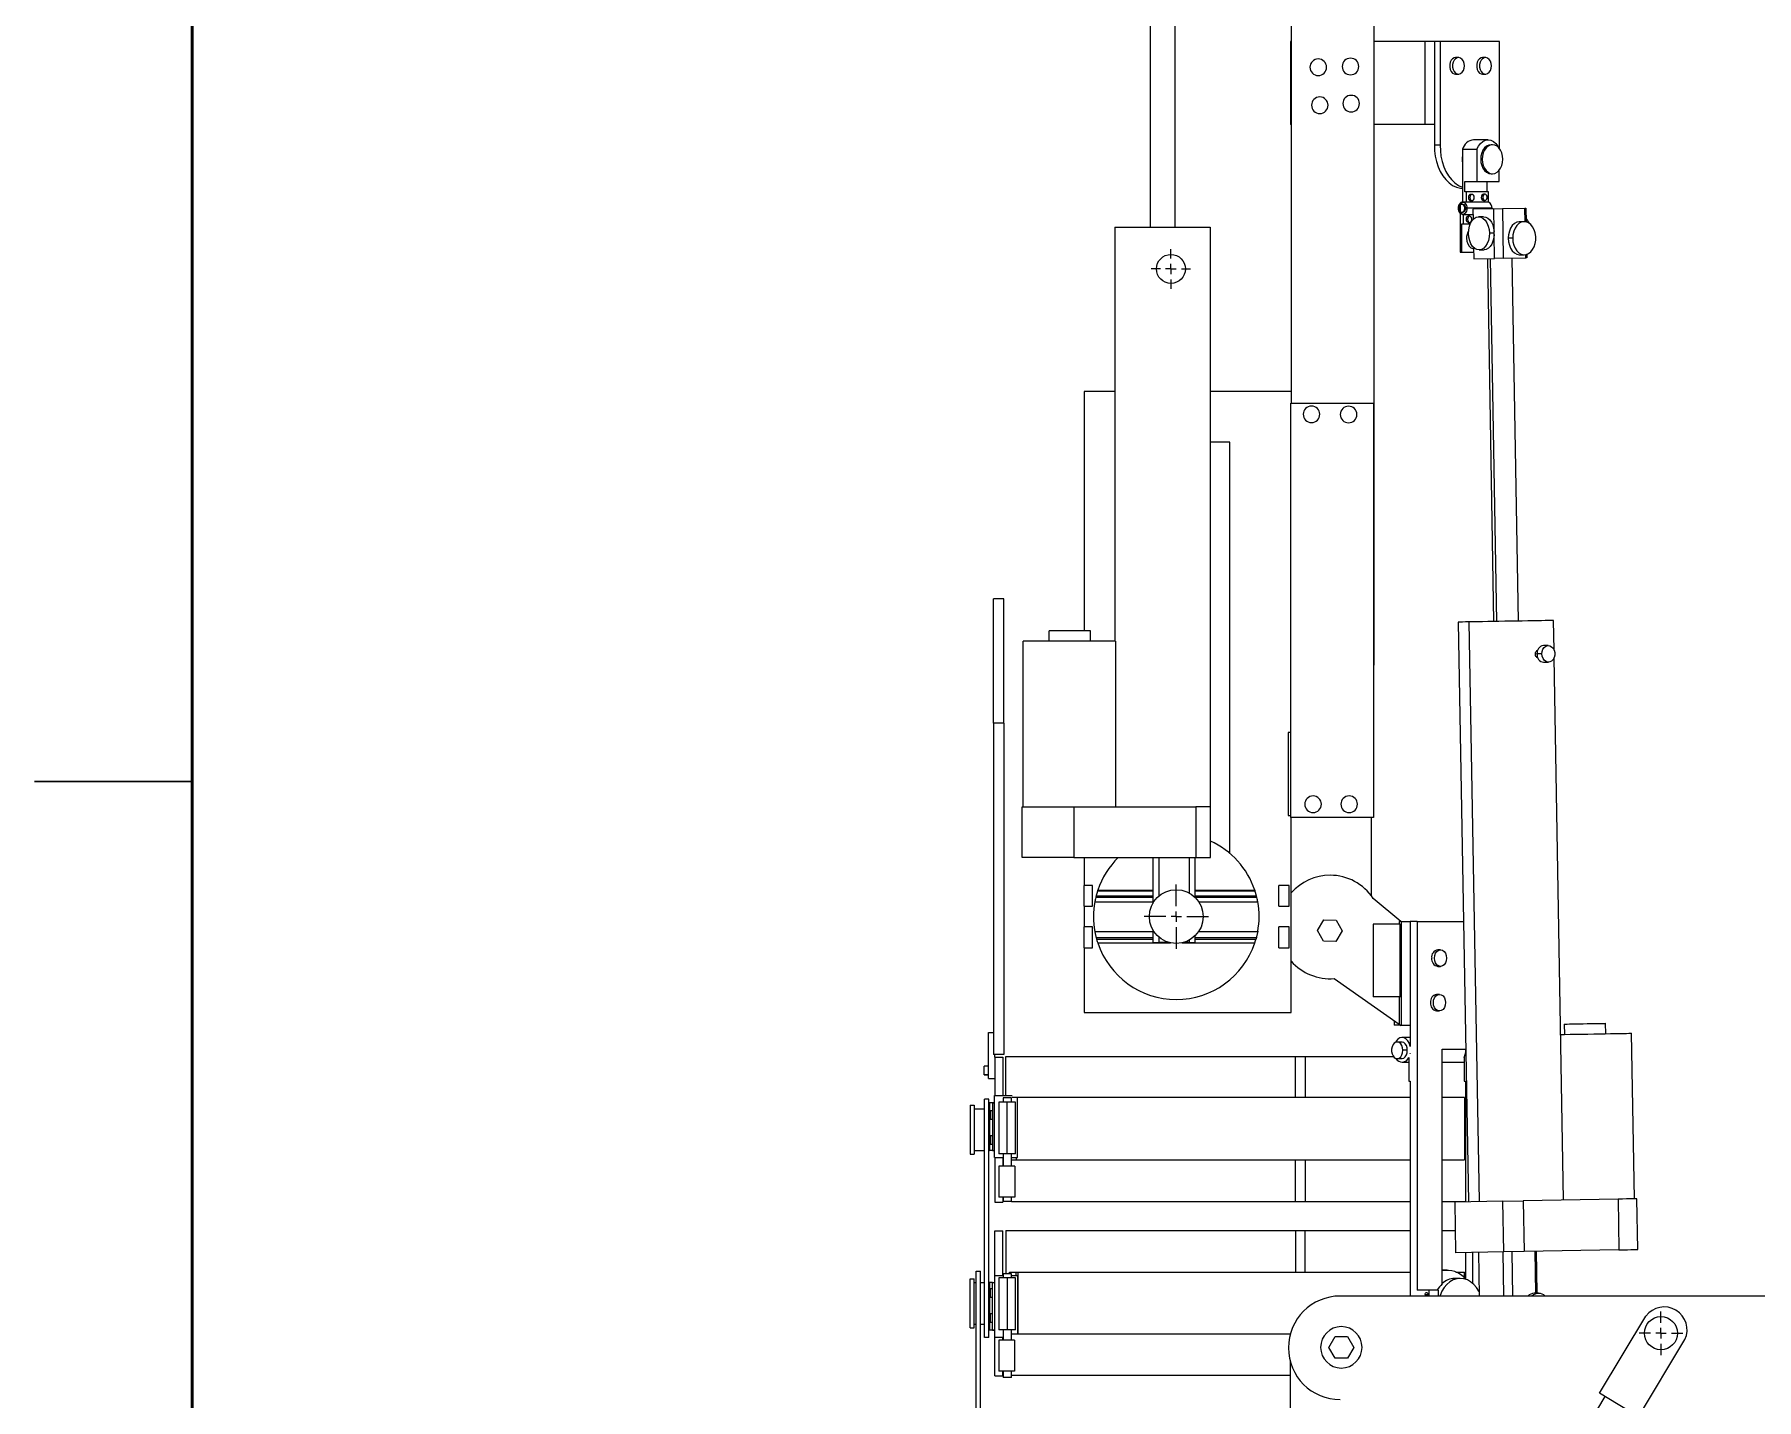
# Model space of a CAD drawing. Header units: inches. Extents: x 0.1 to 8.4, y 0.1 to 10.9.
# Drawn here: x 0.125 to 4.219, y 4.031 to 7.276 of the extents above; entities that cross this region are included whole.
import ezdxf

# ---------------------------------------------------------------- set-up
doc = ezdxf.new("R2010")
doc.units = ezdxf.units.IN
doc.header["$MEASUREMENT"] = 0

# ---------------------------------------------------------------- blocks, each defined once
blk = doc.blocks.new('SW_CENTERMARKSYMBOL_0')
at = {"color": 0, "linetype": 'Continuous', "lineweight": 0}
for p, q in [((0, 0.025), (0, 0.0519)), ((-0.025, 0), (-0.0519, 0)), ((0, 0), (-0.0125, 0)), ((0, 0), (0, 0.0125)), ((0, 0), (0, -0.0125)), ((0, 0), (0.0125, 0)), ((0.025, 0), (0.0519, 0)), ((0, -0.025), (0, -0.0519))]:
    blk.add_line(p, q, dxfattribs=at)
blk = doc.blocks.new('SW_CENTERMARKSYMBOL_5')
at = {"color": 0, "linetype": 'Continuous', "lineweight": 0}
for p, q in [((0, 0.025), (0, 0.0469)), ((-0.025, 0), (-0.0469, 0)), ((0, 0), (-0.0125, 0)), ((0, 0), (0, 0.0125)), ((0, 0), (0, -0.0125)), ((0, 0), (0.0125, 0)), ((0.025, 0), (0.0469, 0)), ((0, -0.025), (0, -0.0469))]:
    blk.add_line(p, q, dxfattribs=at)
blk = doc.blocks.new('SW_CENTERMARKSYMBOL_6')
at = {"color": 0, "linetype": 'Continuous', "lineweight": 0}
for p, q in [((0, 0.025), (0, 0.0765)), ((-0.025, 0), (-0.0765, 0)), ((0, 0), (-0.0125, 0)), ((0, 0), (0, 0.0125)), ((0, 0), (0, -0.0125)), ((0, 0), (0.0125, 0)), ((0.025, 0), (0.0765, 0)), ((0, -0.025), (0, -0.0765))]:
    blk.add_line(p, q, dxfattribs=at)

msp = doc.modelspace()

# ---------------------------------------------------------------- linework, layer by layer
at = {"color": 7, "linetype": 'Continuous', "lineweight": 50}
msp.add_line((0.5, 0.5), (0.5, 10.5), dxfattribs=at)
at = {"color": 7, "linetype": 'Continuous', "lineweight": 25}
for p, q in [((2.777, 7.6804), (2.777, 6.8177)), ((2.8361, 7.6804), (2.8361, 6.8177)), ((3.1127, 7.3289), (3.1127, 6.3989)), ((3.3095, 6.3446), (3.3095, 7.3289)), ((3.1107, 7.2586), (3.1107, 7.0618)), ((3.1127, 7.2586), (3.1107, 7.2586)), ((3.4306, 7.2586), (3.3095, 7.2586)), ((3.4306, 7.2586), (3.4306, 7.0618)), ((3.4534, 7.2586), (3.4306, 7.2586)), ((3.4534, 7.2586), (3.4534, 7.0618)), ((3.4671, 7.2586), (3.4534, 7.2586)), ((3.4671, 7.2586), (3.4671, 7.0126)), ((3.608, 7.2586), (3.4671, 7.2586)), ((3.608, 7.0041), (3.608, 7.2586)), ((3.5102, 7.2205), (3.5034, 7.2205)), ((3.5745, 7.2205), (3.5676, 7.2205)), ((3.5034, 7.1812), (3.5102, 7.1812)), ((3.5676, 7.1812), (3.5745, 7.1812)), ((3.1127, 7.0618), (3.1107, 7.0618)), ((3.4306, 7.0618), (3.3095, 7.0618)), ((3.4534, 7.0618), (3.4306, 7.0618)), ((3.4534, 7.0618), (3.4534, 7.0126)), ((3.4671, 7.0126), (3.4534, 7.0126)), ((3.5199, 7.0025), (3.5542, 7.0025)), ((3.5199, 7.0025), (3.5199, 6.877)), ((3.5807, 7.0252), (3.5463, 7.0252)), ((3.5542, 7.0025), (3.5542, 6.9256)), ((3.5912, 7.0133), (3.5878, 7.0133)), ((3.5665, 6.9788), (3.5631, 6.9788)), ((3.5256, 6.9256), (3.5542, 6.9256)), ((3.5256, 6.9013), (3.5256, 6.9256)), ((3.5542, 6.9256), (3.6071, 6.9256)), ((3.5785, 6.9013), (3.5785, 6.9256)), ((3.5878, 6.9444), (3.5912, 6.9444)), ((3.6071, 6.9256), (3.6071, 6.9524)), ((3.529, 6.9013), (3.5256, 6.9013)), ((3.529, 6.8767), (3.529, 6.9013)), ((3.5819, 6.9013), (3.529, 6.9013)), ((3.5426, 6.8953), (3.5391, 6.8953)), ((3.5391, 6.8806), (3.5426, 6.8806)), ((3.5734, 6.8957), (3.5699, 6.8957)), ((3.5699, 6.8809), (3.5734, 6.8809)), ((3.5819, 6.8767), (3.5819, 6.9013)), ((3.514, 6.8743), (3.514, 6.8704)), ((3.514, 6.8541), (3.514, 6.7577)), ((3.5154, 6.8531), (3.5154, 6.8714)), ((3.5175, 6.8714), (3.5175, 6.8766)), ((3.5175, 6.848), (3.5175, 6.8531)), ((3.52, 6.8721), (3.5179, 6.8721)), ((3.5179, 6.8524), (3.52, 6.8524)), ((3.5236, 6.877), (3.52, 6.877)), ((3.52, 6.8475), (3.5201, 6.8475)), ((3.5211, 6.8476), (3.5211, 6.8244)), ((3.529, 6.8767), (3.5256, 6.8767)), ((3.5819, 6.8767), (3.529, 6.8767)), ((3.5903, 6.8623), (3.5303, 6.8623)), ((3.537, 6.8437), (3.5335, 6.8437)), ((3.594, 6.8611), (3.5445, 6.8602)), ((3.5445, 6.8602), (3.5449, 6.8356)), ((3.5697, 6.8423), (3.5582, 6.8421)), ((3.5903, 6.8623), (3.5903, 6.861)), ((3.594, 6.8611), (3.6148, 6.8615)), ((3.595, 6.8069), (3.594, 6.8611)), ((3.6148, 6.8615), (3.6683, 6.8624)), ((3.6148, 6.8615), (3.6169, 6.7434)), ((3.6689, 6.8303), (3.6683, 6.8624)), ((3.6683, 6.8624), (3.6705, 6.8624)), ((3.6705, 6.8624), (3.6711, 6.8299)), ((2.6936, 6.8177), (2.6936, 5.8334)), ((2.6936, 6.8177), (2.92, 6.8177)), ((2.92, 6.8177), (2.92, 5.4397)), ((3.5211, 6.8244), (3.5175, 6.8244)), ((3.5175, 6.8244), (3.5175, 6.7577)), ((3.538, 6.8244), (3.5211, 6.8244)), ((3.5284, 6.8363), (3.5319, 6.8363)), ((3.5335, 6.8289), (3.537, 6.8289)), ((3.5952, 6.8034), (3.5837, 6.8032)), ((3.5961, 6.743), (3.5951, 6.7999)), ((3.6666, 6.8304), (3.6561, 6.8304)), ((3.514, 6.7577), (3.5175, 6.7577)), ((3.5175, 6.7577), (3.5463, 6.7577)), ((3.5461, 6.7694), (3.5466, 6.7422)), ((3.5596, 6.7634), (3.5711, 6.7636)), ((3.6392, 6.7911), (3.6286, 6.7911)), ((3.5466, 6.7422), (3.5961, 6.743)), ((3.5789, 6.7427), (3.5939, 5.8801)), ((3.6169, 6.7434), (3.5961, 6.743)), ((3.6169, 6.7434), (3.6704, 6.7443)), ((3.653, 5.8812), (3.6379, 6.7437)), ((3.6561, 6.7517), (3.6666, 6.7517)), ((3.6704, 6.7443), (3.6703, 6.752)), ((3.6726, 6.7444), (3.6704, 6.7443)), ((3.6724, 6.7526), (3.6726, 6.7444)), ((2.6936, 6.4272), (2.6206, 6.4272)), ((2.6206, 6.4272), (2.6206, 5.858)), ((3.1127, 6.4272), (2.92, 6.4272)), ((3.1116, 5.4146), (3.1116, 6.3989)), ((3.1116, 6.3989), (3.3084, 6.3989)), ((3.3084, 6.3989), (3.3084, 5.4146)), ((3.3095, 6.4272), (3.3095, 6.4272)), ((3.3095, 6.3446), (3.3095, 6.4272)), ((2.9666, 6.3061), (2.92, 6.3061)), ((2.9666, 5.3289), (2.9666, 6.3061)), ((3.3084, 6.3446), (3.3095, 6.3446)), ((3.3095, 5.7761), (3.3095, 6.3446)), ((2.4295, 5.934), (2.4049, 5.934)), ((2.4049, 5.6387), (2.4049, 5.934)), ((2.4295, 5.6387), (2.4295, 5.934)), ((2.5861, 5.858), (2.5369, 5.858)), ((2.5369, 5.8334), (2.5369, 5.858)), ((2.6353, 5.858), (2.5861, 5.858)), ((2.6353, 5.8334), (2.6353, 5.858)), ((3.5099, 5.8787), (3.534, 4.5009)), ((3.5352, 5.8791), (3.5592, 4.5014)), ((3.7375, 5.8122), (3.7363, 5.8826)), ((2.4754, 5.4397), (2.4754, 5.8334)), ((2.6951, 5.8334), (2.4754, 5.8334)), ((2.6951, 5.8334), (2.6951, 5.4397)), ((3.7236, 5.8229), (3.7121, 5.8227)), ((3.3084, 5.7761), (3.3095, 5.7761)), ((3.7086, 5.8032), (3.6972, 5.803)), ((3.7128, 5.7834), (3.7243, 5.7836)), ((3.7603, 4.5049), (3.7378, 5.7948)), ((2.4295, 5.6387), (2.4049, 5.6387)), ((2.4049, 5.6387), (2.4049, 4.8513)), ((2.4295, 5.6387), (2.4295, 4.8513)), ((3.1116, 5.616), (3.1051, 5.616)), ((3.1051, 5.616), (3.1051, 5.4192)), ((0.125, 5.5), (0.5, 5.5)), ((0.5, 5.5), (0.125, 5.5)), ((2.4731, 5.4397), (2.5961, 5.4397)), ((2.4731, 5.3191), (2.4731, 5.4397)), ((2.5961, 5.4397), (2.8862, 5.4397)), ((2.5961, 5.4397), (2.5961, 5.3191)), ((2.8862, 5.4397), (2.8862, 5.3191)), ((2.9206, 5.4397), (2.8862, 5.4397)), ((2.9206, 5.3191), (2.9206, 5.4397)), ((3.1051, 5.4192), (3.1116, 5.4192)), ((3.3084, 5.4146), (3.1116, 5.4146)), ((3.1127, 4.9508), (3.1127, 5.4146)), ((3.3034, 5.2285), (3.3034, 5.4146)), ((2.5961, 5.3191), (2.4731, 5.3191)), ((2.5961, 5.3191), (2.8862, 5.3191)), ((2.6206, 5.3191), (2.6206, 5.2524)), ((2.7837, 5.3191), (2.7837, 5.2101)), ((2.7985, 5.2278), (2.7985, 5.3191)), ((2.8698, 5.3191), (2.8698, 5.235)), ((2.8846, 5.224), (2.8846, 5.3191)), ((2.8862, 5.3191), (2.9206, 5.3191)), ((2.6402, 5.2524), (2.6206, 5.2524)), ((2.6206, 5.2032), (2.6206, 5.2524)), ((2.6402, 5.2032), (2.6402, 5.2524)), ((2.653, 5.2417), (2.7837, 5.2417)), ((2.8846, 5.2417), (3.0259, 5.2417)), ((3.1078, 5.2524), (3.0832, 5.2524)), ((3.0832, 5.2032), (3.0832, 5.2524)), ((3.1078, 5.2032), (3.1078, 5.2524)), ((2.6206, 5.2032), (2.6402, 5.2032)), ((2.6206, 5.2032), (2.6206, 5.154)), ((2.6458, 5.2138), (2.7837, 5.2138)), ((2.8929, 5.2138), (3.0331, 5.2138)), ((3.0832, 5.2032), (3.1078, 5.2032)), ((3.303, 5.2285), (3.3034, 5.2285)), ((3.3731, 5.1671), (3.3076, 5.222)), ((3.175, 5.146), (3.1904, 5.1712)), ((3.1904, 5.1712), (3.2199, 5.1705)), ((3.2199, 5.1705), (3.2341, 5.1446)), ((3.3072, 5.1605), (3.3072, 4.9882)), ((3.3711, 5.1605), (3.3072, 5.1605)), ((3.369, 5.1671), (3.369, 5.1605)), ((3.3737, 5.1671), (3.369, 5.1671)), ((3.3711, 5.1605), (3.3711, 4.9882)), ((3.3716, 5.1605), (3.3711, 5.1605)), ((3.3716, 5.1605), (3.3716, 4.9882)), ((3.3737, 5.1671), (3.3737, 4.921)), ((3.3737, 5.1671), (3.3955, 5.1671)), ((3.3955, 5.1671), (3.3955, 4.921)), ((3.4123, 5.1671), (3.3955, 5.1671)), ((3.4123, 5.1671), (3.4123, 4.2904)), ((3.4123, 5.1671), (3.5224, 5.1671)), ((2.6402, 5.154), (2.6206, 5.154)), ((2.6206, 5.1048), (2.6206, 5.154)), ((2.6402, 5.1048), (2.6402, 5.154)), ((2.6458, 5.1433), (2.7837, 5.1433)), ((2.7837, 5.1245), (2.6502, 5.1245)), ((2.7837, 5.1473), (2.7837, 5.1174)), ((2.7985, 5.1174), (2.7985, 5.1296)), ((2.8698, 5.1224), (2.8698, 5.1174)), ((2.8846, 5.1174), (2.8846, 5.1333)), ((3.0287, 5.1245), (2.8846, 5.1245)), ((2.8927, 5.1433), (3.0331, 5.1433)), ((3.1078, 5.154), (3.0832, 5.154)), ((3.0832, 5.1048), (3.0832, 5.154)), ((3.1078, 5.1048), (3.1078, 5.154)), ((3.1892, 5.1201), (3.175, 5.146)), ((3.2187, 5.1194), (3.1892, 5.1201)), ((3.2341, 5.1446), (3.2187, 5.1194)), ((2.6206, 5.1048), (2.6402, 5.1048)), ((2.6206, 5.1048), (2.6206, 4.9508)), ((2.6528, 5.1162), (2.8258, 5.1162)), ((2.7837, 5.1174), (2.7985, 5.1174)), ((2.8212, 5.1174), (2.7985, 5.1174)), ((2.8531, 5.1162), (3.0261, 5.1162)), ((2.8698, 5.1174), (2.8577, 5.1174)), ((2.8698, 5.1174), (2.8846, 5.1174)), ((3.0832, 5.1048), (3.1078, 5.1048)), ((3.4677, 5.0997), (3.461, 5.0997)), ((3.1152, 5.07), (3.1127, 5.0727)), ((3.461, 5.0603), (3.4677, 5.0603)), ((3.2146, 5.0314), (3.369, 4.9229)), ((3.3711, 4.9882), (3.3072, 4.9882)), ((3.369, 4.9882), (3.369, 4.9229)), ((3.3711, 4.9882), (3.3716, 4.9882)), ((3.465, 4.9939), (3.4584, 4.9939)), ((3.4584, 4.9545), (3.465, 4.9545)), ((2.6206, 4.9508), (3.1127, 4.9508)), ((3.3575, 4.9309), (3.3575, 4.921)), ((3.3737, 4.921), (3.3575, 4.921)), ((3.3716, 4.921), (3.3734, 4.9197)), ((3.3735, 4.921), (3.3734, 4.9197)), ((3.3737, 4.921), (3.3955, 4.921)), ((3.3955, 4.921), (3.3955, 4.8701)), ((3.7615, 4.9233), (3.762, 4.8987)), ((3.8604, 4.9004), (3.8599, 4.925)), ((2.393, 4.7935), (2.393, 4.9034)), ((2.393, 4.9034), (2.4049, 4.9034)), ((3.3753, 4.8806), (3.3645, 4.8806)), ((3.3955, 4.8914), (3.3763, 4.8914)), ((3.9288, 4.5078), (3.9219, 4.9015)), ((2.4295, 4.8513), (2.4049, 4.8513)), ((2.4077, 4.8448), (2.4077, 4.8513)), ((2.4077, 4.8448), (2.4077, 4.7531)), ((2.4077, 4.8448), (2.4274, 4.8448)), ((2.4274, 4.8448), (2.4274, 4.7531)), ((2.4341, 4.7531), (2.4341, 4.8463)), ((2.4341, 4.8463), (3.123, 4.8463)), ((3.123, 4.7484), (3.123, 4.8463)), ((3.123, 4.8463), (3.1457, 4.8463)), ((3.1457, 4.8463), (3.1457, 4.7484)), ((3.1457, 4.8463), (3.3555, 4.8463)), ((3.3645, 4.8412), (3.3753, 4.8412)), ((3.3763, 4.8323), (3.3922, 4.8323)), ((3.3887, 4.8609), (3.3779, 4.8609)), ((3.3922, 4.8439), (3.3922, 4.7877)), ((3.3954, 4.8527), (3.3955, 4.8527)), ((3.3955, 4.8536), (3.3955, 4.8527)), ((3.4714, 4.8633), (3.5277, 4.8633)), ((3.4714, 4.3056), (3.4714, 4.8633)), ((3.4714, 4.8323), (3.5235, 4.8323)), ((3.5235, 4.8439), (3.5235, 4.7877)), ((2.3831, 4.8035), (2.3831, 4.8231)), ((2.393, 4.8231), (2.3831, 4.8231)), ((2.3831, 4.8035), (2.393, 4.8035)), ((2.3831, 4.8029), (2.3831, 4.8035)), ((2.3831, 4.8029), (2.393, 4.8029)), ((2.393, 4.7935), (2.4077, 4.7935)), ((2.4073, 4.7531), (2.449, 4.7531)), ((2.4073, 4.6061), (2.4073, 4.7531)), ((3.3922, 4.7877), (3.3955, 4.7877)), ((3.3955, 4.7877), (3.3955, 4.2768)), ((3.5235, 4.7877), (3.5269, 4.7877)), ((3.5269, 4.7877), (3.5269, 4.5008)), ((2.3492, 4.7307), (2.359, 4.7307)), ((2.3492, 4.7307), (2.3492, 4.6138)), ((2.359, 4.7307), (2.359, 4.6138)), ((2.359, 4.7216), (2.3836, 4.7216)), ((2.3836, 4.1785), (2.3836, 4.7444)), ((2.3935, 4.7444), (2.3836, 4.7444)), ((2.3935, 4.1785), (2.3935, 4.7444)), ((2.3935, 4.7216), (2.3957, 4.7216)), ((2.3957, 4.7363), (2.3957, 4.6231)), ((2.4073, 4.7363), (2.3957, 4.7363)), ((2.4028, 4.717), (2.3979, 4.717)), ((2.3979, 4.717), (2.3979, 4.7072)), ((2.4028, 4.7361), (2.4028, 4.6229)), ((2.4028, 4.7361), (2.4073, 4.7361)), ((2.4056, 4.7361), (2.4056, 4.7363)), ((2.4177, 4.738), (2.4177, 4.615)), ((2.4374, 4.738), (2.4177, 4.738)), ((2.4282, 4.7479), (2.4282, 4.738)), ((2.438, 4.7479), (2.4282, 4.7479)), ((2.4374, 4.615), (2.4374, 4.738)), ((2.4571, 4.738), (2.4374, 4.738)), ((2.4478, 4.7479), (2.438, 4.7479)), ((2.4478, 4.738), (2.4478, 4.7479)), ((3.123, 4.7484), (2.449, 4.7484)), ((2.4571, 4.615), (2.4571, 4.738)), ((2.4619, 4.6061), (2.4619, 4.7484)), ((3.1457, 4.7484), (3.123, 4.7484)), ((3.3955, 4.7484), (3.1457, 4.7484)), ((3.5249, 4.7484), (3.4714, 4.7484)), ((3.5249, 4.7484), (3.5249, 4.6008)), ((2.3979, 4.7072), (2.3979, 4.6973)), ((2.3979, 4.6973), (2.4028, 4.6973)), ((3.5268, 4.6753), (3.5268, 4.5031)), ((3.5268, 4.6753), (3.5269, 4.6753)), ((2.4028, 4.6574), (2.3979, 4.6574)), ((2.3979, 4.6574), (2.3979, 4.6476)), ((2.3979, 4.6476), (2.3979, 4.6377)), ((2.3979, 4.6377), (2.4028, 4.6377)), ((2.3492, 4.6138), (2.359, 4.6138)), ((2.359, 4.6231), (2.3836, 4.6231)), ((2.3935, 4.6231), (2.3957, 4.6231)), ((2.4028, 4.6231), (2.3957, 4.6231)), ((2.4028, 4.6229), (2.4073, 4.6229)), ((2.4073, 4.6061), (2.4282, 4.6061)), ((2.4077, 4.6061), (2.4077, 4.5003)), ((2.4374, 4.615), (2.4177, 4.615)), ((2.4178, 4.5855), (2.4178, 4.5117)), ((2.4554, 4.5855), (2.4178, 4.5855)), ((2.4274, 4.6061), (2.4274, 4.5855)), ((2.4282, 4.615), (2.4282, 4.5855)), ((2.4571, 4.615), (2.4374, 4.615)), ((2.4478, 4.5855), (2.4478, 4.615)), ((2.4478, 4.6061), (2.4619, 4.6061)), ((2.4478, 4.6008), (3.123, 4.6008)), ((2.4554, 4.5855), (2.4554, 4.5117)), ((2.4589, 4.6061), (2.4589, 4.6008)), ((3.123, 4.5018), (3.123, 4.6008)), ((3.123, 4.6008), (3.1457, 4.6008)), ((3.1457, 4.6008), (3.3955, 4.6008)), ((3.1457, 4.6008), (3.1457, 4.5018)), ((3.4714, 4.6008), (3.5249, 4.6008)), ((2.4554, 4.5117), (2.4178, 4.5117)), ((2.4274, 4.5117), (2.4274, 4.5003)), ((2.4282, 4.5117), (2.4282, 4.5018)), ((2.4478, 4.5018), (2.4478, 4.5117)), ((3.8897, 4.5071), (3.6643, 4.5032)), ((3.8897, 4.5071), (3.8918, 4.3866)), ((3.9364, 4.3874), (3.9343, 4.5079)), ((2.4077, 4.5003), (2.4274, 4.5003)), ((2.438, 4.5018), (2.4282, 4.5018)), ((2.4478, 4.5018), (2.438, 4.5018)), ((2.4478, 4.5018), (3.123, 4.5018)), ((3.123, 4.5018), (3.1457, 4.5018)), ((3.1457, 4.5018), (3.3955, 4.5018)), ((3.4714, 4.5018), (3.5269, 4.5018)), ((3.6159, 4.5023), (3.5013, 4.5003)), ((3.5013, 4.5003), (3.5034, 4.3798)), ((3.5268, 4.5031), (3.5269, 4.5031)), ((3.6159, 4.5023), (3.6643, 4.5032)), ((3.618, 4.3818), (3.6159, 4.5023)), ((3.6643, 4.5032), (3.6664, 4.3826)), ((2.4077, 4.3257), (2.4077, 4.4314)), ((2.4077, 4.4314), (2.4274, 4.4314)), ((2.4274, 4.3257), (2.4274, 4.4314)), ((2.4341, 4.4329), (2.4341, 4.3296)), ((2.4341, 4.4329), (3.123, 4.4329)), ((3.123, 4.4329), (3.123, 4.3339)), ((3.123, 4.4329), (3.1457, 4.4329)), ((3.1457, 4.4329), (3.3955, 4.4329)), ((3.1457, 4.3339), (3.1457, 4.4329)), ((3.4714, 4.4329), (3.5025, 4.4329)), ((3.618, 4.3818), (3.5034, 4.3798)), ((3.5436, 4.3805), (3.5436, 4.3072)), ((3.5575, 4.3807), (3.5594, 4.2768)), ((3.6182, 4.2768), (3.6164, 4.3818)), ((3.6664, 4.3826), (3.618, 4.3818)), ((3.6371, 4.3821), (3.639, 4.2768)), ((3.8918, 4.3866), (3.6664, 4.3826)), ((3.6943, 4.2833), (3.6926, 4.3831)), ((3.6948, 4.3831), (3.6965, 4.2833)), ((3.5269, 4.3802), (3.5269, 4.3167)), ((2.3492, 4.201), (2.3492, 4.3179)), ((2.3492, 4.3179), (2.359, 4.3179)), ((2.359, 4.201), (2.359, 4.3179)), ((2.359, 4.3086), (2.3639, 4.3086)), ((2.3639, 3.77), (2.3639, 4.3359)), ((2.3639, 4.3359), (2.3738, 4.3359)), ((2.3738, 3.77), (2.3738, 4.3359)), ((2.3738, 4.3086), (2.3836, 4.3086)), ((2.3935, 4.3086), (2.3957, 4.3086)), ((2.3957, 4.3086), (2.3957, 4.1954)), ((2.4028, 4.3086), (2.3957, 4.3086)), ((2.4028, 4.1957), (2.4028, 4.3088)), ((2.4028, 4.3088), (2.4073, 4.3088)), ((2.4073, 4.3257), (2.4282, 4.3257)), ((2.4073, 4.3257), (2.4073, 4.1787)), ((2.4177, 4.3197), (2.4177, 4.1967)), ((2.4374, 4.3197), (2.4177, 4.3197)), ((2.4282, 4.3296), (2.4282, 4.3197)), ((2.438, 4.3296), (2.4282, 4.3296)), ((2.4571, 4.3197), (2.4374, 4.3197)), ((2.4374, 4.3197), (2.4374, 4.1967)), ((2.4478, 4.3296), (2.438, 4.3296)), ((2.4426, 4.3296), (2.4426, 4.3339)), ((2.4426, 4.3339), (3.123, 4.3339)), ((2.4478, 4.3197), (2.4478, 4.3296)), ((2.4478, 4.3257), (2.4619, 4.3257)), ((2.4571, 4.1967), (2.4571, 4.3197)), ((2.4589, 4.3257), (2.4589, 4.3339)), ((2.4619, 4.3257), (2.4619, 4.1863)), ((2.4638, 4.1863), (2.4638, 4.3339)), ((3.123, 4.3339), (3.1457, 4.3339)), ((3.1457, 4.3339), (3.3955, 4.3339)), ((3.4836, 4.3382), (3.4714, 4.3382)), ((3.5146, 4.3187), (3.5013, 4.3187)), ((3.5041, 4.3339), (3.5249, 4.3339)), ((3.5249, 4.3196), (3.5249, 4.3339)), ((2.4028, 4.294), (2.3979, 4.294)), ((2.3979, 4.2842), (2.3979, 4.294)), ((2.3979, 4.2743), (2.3979, 4.2842)), ((2.3979, 4.2743), (2.4028, 4.2743)), ((4.927, 4.2768), (3.2292, 4.2768)), ((3.4408, 4.2904), (3.4123, 4.2904)), ((3.4625, 4.2904), (3.4408, 4.2904)), ((3.4408, 4.2768), (3.4408, 4.2904)), ((3.4625, 4.2768), (3.4625, 4.2904)), ((3.7007, 4.2833), (3.6906, 4.2833)), ((2.4028, 4.2344), (2.3979, 4.2344)), ((2.3979, 4.2246), (2.3979, 4.2344)), ((2.3979, 4.2147), (2.3979, 4.2246)), ((3.8456, 4.0456), (3.9559, 4.2292)), ((2.3492, 4.201), (2.359, 4.201)), ((2.359, 4.2102), (2.3639, 4.2102)), ((2.3738, 4.2102), (2.3836, 4.2102)), ((2.3935, 4.1785), (2.3836, 4.1785)), ((2.3935, 4.2102), (2.3957, 4.2102)), ((2.4073, 4.1954), (2.3957, 4.1954)), ((2.3979, 4.2147), (2.4028, 4.2147)), ((2.4028, 4.1957), (2.4073, 4.1957)), ((2.4056, 4.1957), (2.4056, 4.1954)), ((2.4073, 4.1787), (2.4282, 4.1787)), ((2.4077, 4.0869), (2.4077, 4.1787)), ((2.4374, 4.1967), (2.4177, 4.1967)), ((2.4274, 4.1721), (2.4274, 4.1787)), ((2.4282, 4.1967), (2.4282, 4.1721)), ((2.4571, 4.1967), (2.4374, 4.1967)), ((2.4478, 4.1721), (2.4478, 4.1967)), ((3.1105, 4.1863), (2.4478, 4.1863)), ((2.4478, 4.1787), (2.448, 4.1787)), ((3.2022, 4.1548), (3.217, 4.1803)), ((3.217, 4.1803), (3.2465, 4.1803)), ((3.2465, 4.1803), (3.2613, 4.1548)), ((2.4178, 4.1721), (2.4178, 4.0983)), ((2.4545, 4.1721), (2.4178, 4.1721)), ((2.4545, 4.1721), (2.4545, 4.0983)), ((3.217, 4.1292), (3.2022, 4.1548)), ((3.2613, 4.1548), (3.2465, 4.1292)), ((3.9384, 3.9898), (4.0487, 4.1735)), ((2.4545, 4.0983), (2.4178, 4.0983)), ((2.4274, 4.0869), (2.4274, 4.0983)), ((2.4282, 4.0983), (2.4282, 4.0835)), ((2.4478, 4.0835), (2.4478, 4.0983)), ((3.1101, 4.1227), (3.1101, 3.9076)), ((3.2465, 4.1292), (3.217, 4.1292)), ((2.4077, 4.0869), (2.4274, 4.0869)), ((2.438, 4.0835), (2.4282, 4.0835)), ((2.4478, 4.0835), (2.438, 4.0835)), ((2.4478, 4.0884), (3.1101, 4.0884)), ((3.8586, 4.0377), (3.7901, 3.9238)), ((3.9384, 3.9898), (3.8456, 4.0456))]:
    msp.add_line(p, q, dxfattribs=at)
at = {"color": 8, "linetype": 'Continuous', "lineweight": 25}
for p, q in [((3.5855, 6.7428), (3.6005, 5.8802)), ((3.6972, 5.8029), (3.6932, 5.8028)), ((2.7837, 5.2237), (2.6478, 5.2237)), ((2.6488, 5.2277), (2.7837, 5.2277)), ((2.7837, 5.2392), (2.6521, 5.2392)), ((3.0267, 5.2392), (2.8846, 5.2392)), ((2.8846, 5.2277), (3.0301, 5.2277)), ((3.0311, 5.2237), (2.8849, 5.2237)), ((2.6489, 5.1294), (2.7837, 5.1294)), ((2.8846, 5.1294), (3.03, 5.1294)), ((3.4311, 4.2803), (3.4378, 4.2803))]:
    msp.add_line(p, q, dxfattribs=at)
at = {"color": 7, "linetype": 'Continuous', "lineweight": 25, "flags": 128}
for points in [[(3.5034, 7.2205), (3.5002, 7.22), (3.4963, 7.2179), (3.493, 7.2142), (3.4906, 7.2094), (3.4894, 7.2038), (3.4894, 7.1979), (3.4906, 7.1923), (3.493, 7.1875), (3.4963, 7.1838), (3.5002, 7.1817), (3.5034, 7.1812)], [(3.5243, 7.2008), (3.5237, 7.2066), (3.5219, 7.2119), (3.519, 7.2162), (3.5154, 7.2192), (3.5113, 7.2205), (3.5071, 7.22), (3.5032, 7.2179), (3.4999, 7.2142), (3.4975, 7.2094), (3.4963, 7.2038), (3.4963, 7.1979), (3.4975, 7.1923), (3.4999, 7.1875), (3.5032, 7.1838), (3.5071, 7.1817), (3.5113, 7.1812), (3.5154, 7.1825), (3.519, 7.1855), (3.5219, 7.1898), (3.5237, 7.195), (3.5243, 7.2008)], [(3.5676, 7.2205), (3.5645, 7.22), (3.5606, 7.2179), (3.5573, 7.2142), (3.5549, 7.2094), (3.5537, 7.2038), (3.5537, 7.1979), (3.5549, 7.1923), (3.5573, 7.1875), (3.5606, 7.1838), (3.5645, 7.1817), (3.5676, 7.1812)], [(3.5886, 7.2008), (3.588, 7.2066), (3.5861, 7.2119), (3.5833, 7.2162), (3.5796, 7.2192), (3.5755, 7.2205), (3.5713, 7.22), (3.5674, 7.2179), (3.5641, 7.2142), (3.5618, 7.2094), (3.5605, 7.2038), (3.5605, 7.1979), (3.5618, 7.1923), (3.5641, 7.1875), (3.5674, 7.1838), (3.5713, 7.1817), (3.5755, 7.1812), (3.5796, 7.1825), (3.5833, 7.1855), (3.5861, 7.1898), (3.588, 7.195), (3.5886, 7.2008)], [(3.4534, 7.0126), (3.4535, 6.9992), (3.455, 6.986), (3.4577, 6.9732), (3.4617, 6.961), (3.4667, 6.9497), (3.4729, 6.9394), (3.4799, 6.9304), (3.4878, 6.9228), (3.4964, 6.9168), (3.5054, 6.9125), (3.5148, 6.9098), (3.5199, 6.9092)], [(3.4671, 7.0126), (3.4673, 6.9992), (3.4687, 6.986), (3.4714, 6.9732), (3.4754, 6.961), (3.4805, 6.9497), (3.4866, 6.9394), (3.4937, 6.9304), (3.5015, 6.9228), (3.5101, 6.9168), (3.5191, 6.9125), (3.5199, 6.9122)], [(3.5542, 7.0025), (3.5578, 7.0101), (3.5624, 7.0165), (3.568, 7.0212), (3.5742, 7.0242), (3.5807, 7.0252), (3.5871, 7.0242), (3.5933, 7.0212), (3.5989, 7.0165), (3.6035, 7.0101), (3.605, 7.0074)], [(3.5878, 7.0133), (3.5823, 7.0124), (3.5771, 7.0098), (3.5724, 7.0057), (3.5685, 7.0003), (3.5656, 6.9938), (3.5637, 6.9865), (3.5631, 6.9788)], [(3.6159, 6.9788), (3.6153, 6.9865), (3.6135, 6.9938), (3.6105, 7.0003), (3.6066, 7.0057), (3.6019, 7.0098), (3.5967, 7.0124), (3.5912, 7.0133), (3.5857, 7.0124), (3.5805, 7.0098), (3.5758, 7.0057), (3.5719, 7.0003), (3.569, 6.9938), (3.5672, 6.9865), (3.5665, 6.9788)], [(3.5631, 6.9788), (3.5637, 6.9711), (3.5656, 6.9639), (3.5685, 6.9573), (3.5724, 6.9519), (3.5771, 6.9478), (3.5823, 6.9452), (3.5878, 6.9444)], [(3.5665, 6.9788), (3.5672, 6.9711), (3.569, 6.9639), (3.5719, 6.9573), (3.5758, 6.9519), (3.5805, 6.9478), (3.5857, 6.9452), (3.5912, 6.9444), (3.5967, 6.9452), (3.6019, 6.9478), (3.6066, 6.9519), (3.6105, 6.9573), (3.6135, 6.9639), (3.6153, 6.9711), (3.6159, 6.9788)], [(3.5391, 6.8953), (3.5371, 6.8948), (3.5354, 6.8932), (3.5343, 6.8908), (3.5339, 6.888), (3.5343, 6.8851), (3.5354, 6.8827), (3.5371, 6.8811), (3.5391, 6.8806), (3.5391, 6.8806)], [(3.5479, 6.888), (3.5475, 6.8908), (3.5463, 6.8932), (3.5446, 6.8948), (3.5426, 6.8953), (3.5406, 6.8948), (3.5388, 6.8932), (3.5377, 6.8908), (3.5373, 6.888), (3.5377, 6.8851), (3.5388, 6.8827), (3.5406, 6.8811), (3.5426, 6.8806), (3.5446, 6.8811), (3.5463, 6.8827), (3.5475, 6.8851), (3.5479, 6.888)], [(3.5699, 6.8957), (3.5679, 6.8951), (3.5662, 6.8935), (3.565, 6.8911), (3.5646, 6.8883), (3.565, 6.8854), (3.5662, 6.8831), (3.5679, 6.8815), (3.5699, 6.8809), (3.5699, 6.8809)], [(3.5786, 6.8883), (3.5782, 6.8911), (3.5771, 6.8935), (3.5754, 6.8951), (3.5734, 6.8957), (3.5713, 6.8951), (3.5696, 6.8935), (3.5685, 6.8911), (3.5681, 6.8883), (3.5685, 6.8854), (3.5696, 6.8831), (3.5713, 6.8815), (3.5734, 6.8809), (3.5754, 6.8815), (3.5771, 6.8831), (3.5782, 6.8854), (3.5786, 6.8883)], [(3.5175, 6.8766), (3.5198, 6.877), (3.5221, 6.8767), (3.5243, 6.8757), (3.5263, 6.8739), (3.528, 6.8716), (3.5293, 6.8688), (3.5301, 6.8656), (3.5303, 6.8623)], [(3.5303, 6.8623), (3.5301, 6.8589), (3.5293, 6.8558), (3.528, 6.8529), (3.5263, 6.8506), (3.5243, 6.8488), (3.5221, 6.8478), (3.5198, 6.8475), (3.5175, 6.848)], [(3.52, 6.8721), (3.5204, 6.8721), (3.5232, 6.871), (3.5255, 6.8682), (3.5267, 6.8644), (3.5267, 6.8601), (3.5255, 6.8563), (3.5232, 6.8535), (3.5204, 6.8524), (3.52, 6.8524)], [(3.5319, 6.8363), (3.5323, 6.8335), (3.5334, 6.8311), (3.5351, 6.8295), (3.537, 6.8289), (3.539, 6.8295), (3.5407, 6.8311), (3.5418, 6.8335), (3.5422, 6.8363), (3.5418, 6.8392), (3.5407, 6.8415), (3.539, 6.8431), (3.537, 6.8437), (3.5351, 6.8431), (3.5334, 6.8415), (3.5323, 6.8392), (3.5319, 6.8363)], [(3.5341, 6.8023), (3.5346, 6.8111), (3.5363, 6.8195), (3.5391, 6.827), (3.5429, 6.8333), (3.5475, 6.838), (3.5527, 6.841), (3.5582, 6.8421), (3.5638, 6.8412), (3.569, 6.8384), (3.5738, 6.8338), (3.5778, 6.8276), (3.5809, 6.8202), (3.5829, 6.8119), (3.5837, 6.8032)], [(3.5697, 6.8423), (3.5699, 6.8423), (3.5751, 6.8415), (3.5801, 6.8389), (3.5846, 6.8348), (3.5885, 6.8293), (3.5917, 6.8226), (3.5938, 6.815), (3.595, 6.8069)], [(3.5837, 6.8032), (3.5832, 6.7944), (3.5815, 6.7861), (3.5787, 6.7786), (3.5749, 6.7723), (3.5703, 6.7675), (3.5651, 6.7645), (3.5596, 6.7634), (3.5541, 6.7643), (3.5488, 6.7671), (3.544, 6.7717), (3.54, 6.7779), (3.5369, 6.7853), (3.5349, 6.7936), (3.5341, 6.8023)], [(3.5951, 6.7999), (3.5943, 6.7918), (3.5923, 6.7841), (3.5894, 6.7773), (3.5857, 6.7716), (3.5813, 6.7674), (3.5764, 6.7646), (3.5713, 6.7636), (3.5711, 6.7636)], [(3.6561, 6.8304), (3.6546, 6.8304), (3.6487, 6.829), (3.6432, 6.8258), (3.6383, 6.8211), (3.6342, 6.8149), (3.6312, 6.8076), (3.6293, 6.7995), (3.6286, 6.7911)], [(3.6392, 6.7911), (3.6399, 6.7826), (3.6418, 6.7745), (3.6448, 6.7672), (3.6489, 6.761), (3.6538, 6.7563), (3.6593, 6.7531), (3.6652, 6.7517), (3.6711, 6.7522), (3.6768, 6.7545), (3.682, 6.7585), (3.6866, 6.764), (3.6901, 6.7708), (3.6926, 6.7785), (3.6939, 6.7868), (3.6939, 6.7953), (3.6926, 6.8036), (3.6901, 6.8113), (3.6866, 6.8181), (3.682, 6.8236), (3.6768, 6.8276), (3.6711, 6.8299), (3.6652, 6.8304), (3.6593, 6.829), (3.6538, 6.8258), (3.6489, 6.8211), (3.6448, 6.8149), (3.6418, 6.8076), (3.6399, 6.7995), (3.6392, 6.7911)], [(3.5295, 6.7911), (3.5301, 6.7841), (3.5322, 6.7777), (3.5354, 6.7725), (3.5395, 6.7687), (3.5442, 6.7667), (3.5461, 6.7665)], [(3.6286, 6.7911), (3.6293, 6.7826), (3.6312, 6.7745), (3.6342, 6.7672), (3.6383, 6.761), (3.6432, 6.7563), (3.6487, 6.7531), (3.6546, 6.7517), (3.6561, 6.7517)], [(3.5352, 5.8791), (3.5266, 5.879), (3.5197, 5.8788), (3.5146, 5.8787), (3.5113, 5.8787), (3.51, 5.8787), (3.5099, 5.8787)], [(3.7363, 5.8826), (3.7357, 5.8826), (3.7333, 5.8826), (3.7293, 5.8825), (3.7237, 5.8824), (3.7165, 5.8823), (3.7078, 5.8821), (3.6979, 5.8819), (3.6868, 5.8817), (3.6748, 5.8815), (3.6619, 5.8813), (3.6485, 5.8811), (3.6346, 5.8808), (3.6206, 5.8806), (3.6066, 5.8803), (3.5929, 5.8801), (3.5797, 5.8799), (3.5671, 5.8797), (3.5553, 5.8795), (3.5446, 5.8793), (3.5352, 5.8791)], [(3.7086, 5.8032), (3.7093, 5.809), (3.7112, 5.8143), (3.7143, 5.8186), (3.7182, 5.8216), (3.7227, 5.8229), (3.7272, 5.8224), (3.7315, 5.8203), (3.7351, 5.8166), (3.7377, 5.8118), (3.7391, 5.8062), (3.7391, 5.8003), (3.7378, 5.7947), (3.7353, 5.7898), (3.7317, 5.7862), (3.7275, 5.784), (3.7229, 5.7836), (3.7185, 5.7849), (3.7145, 5.7878), (3.7114, 5.7921), (3.7094, 5.7974), (3.7086, 5.8032)], [(3.4533, 5.08), (3.454, 5.0861), (3.456, 5.0916), (3.4592, 5.0959), (3.4632, 5.0987), (3.4677, 5.0997), (3.4722, 5.0987), (3.4762, 5.0959), (3.4794, 5.0916), (3.4814, 5.0861), (3.4821, 5.08)], [(3.4821, 5.08), (3.4814, 5.0739), (3.4794, 5.0684), (3.4762, 5.0641), (3.4722, 5.0613), (3.4677, 5.0603), (3.4632, 5.0613), (3.4592, 5.0641), (3.456, 5.0684), (3.454, 5.0739), (3.4533, 5.08)], [(3.4506, 4.9742), (3.4513, 4.9803), (3.4534, 4.9857), (3.4566, 4.9901), (3.4606, 4.9929), (3.465, 4.9939), (3.4695, 4.9929), (3.4735, 4.9901), (3.4767, 4.9857), (3.4788, 4.9803), (3.4795, 4.9742)], [(3.4795, 4.9742), (3.4788, 4.9681), (3.4767, 4.9626), (3.4735, 4.9582), (3.4695, 4.9555), (3.465, 4.9545), (3.4606, 4.9555), (3.4566, 4.9582), (3.4534, 4.9626), (3.4513, 4.9681), (3.4506, 4.9742)], [(3.7615, 4.9233), (3.7623, 4.9233), (3.7648, 4.9233), (3.7689, 4.9234), (3.7745, 4.9235), (3.7814, 4.9236), (3.7893, 4.9237), (3.798, 4.9239), (3.8071, 4.9241), (3.8164, 4.9242), (3.8255, 4.9244), (3.834, 4.9245), (3.8417, 4.9247)], [(3.8417, 4.9247), (3.8486, 4.9248), (3.854, 4.9249), (3.8577, 4.9249), (3.8597, 4.925), (3.8599, 4.925)], [(3.3779, 4.8609), (3.3773, 4.8667), (3.3756, 4.872), (3.3729, 4.8763), (3.3694, 4.8792), (3.3655, 4.8805), (3.3615, 4.8801), (3.3578, 4.8779), (3.3547, 4.8743), (3.3525, 4.8694), (3.3513, 4.8638), (3.3513, 4.8579), (3.3525, 4.8523), (3.3547, 4.8475), (3.3578, 4.8438), (3.3615, 4.8417), (3.3655, 4.8412), (3.3694, 4.8425), (3.3729, 4.8455), (3.3756, 4.8498), (3.3773, 4.8551), (3.3779, 4.8609)], [(3.3955, 4.8701), (3.3935, 4.8771), (3.3902, 4.8831), (3.386, 4.8877), (3.3812, 4.8905), (3.376, 4.8914), (3.3709, 4.8903), (3.3661, 4.8873), (3.362, 4.8826), (3.3602, 4.8795)], [(3.3887, 4.8609), (3.3881, 4.8667), (3.3864, 4.872), (3.3837, 4.8763), (3.3802, 4.8792), (3.3763, 4.8805), (3.3753, 4.8806)], [(3.7535, 4.8985), (3.7624, 4.8987), (3.7756, 4.8989), (3.7894, 4.8991), (3.8035, 4.8994), (3.8178, 4.8996), (3.8319, 4.8999), (3.8457, 4.9001), (3.859, 4.9004), (3.8714, 4.9006), (3.8829, 4.9008), (3.8931, 4.9009), (3.902, 4.9011), (3.9094, 4.9012), (3.9151, 4.9013), (3.9192, 4.9014), (3.9214, 4.9014), (3.9219, 4.9015)], [(3.3753, 4.8412), (3.3763, 4.8412), (3.3802, 4.8425), (3.3837, 4.8455), (3.3864, 4.8498), (3.3881, 4.8551), (3.3887, 4.8609)], [(3.9343, 4.5079), (3.9342, 4.5079), (3.9328, 4.5079), (3.9296, 4.5078), (3.9247, 4.5077), (3.9182, 4.5076), (3.9101, 4.5075), (3.9005, 4.5073), (3.8897, 4.5071)], [(3.8918, 4.3866), (3.9026, 4.3868), (3.9122, 4.3869), (3.9203, 4.3871), (3.9268, 4.3872), (3.9317, 4.3873), (3.9349, 4.3873), (3.9363, 4.3874), (3.9364, 4.3874)], [(3.5592, 4.2868), (3.5584, 4.2882), (3.5529, 4.297), (3.5465, 4.3046), (3.5392, 4.3106), (3.5314, 4.315), (3.5231, 4.3177), (3.5146, 4.3187), (3.5062, 4.3177), (3.4979, 4.315), (3.4901, 4.3106), (3.4828, 4.3046), (3.4763, 4.297), (3.4708, 4.2882), (3.4664, 4.2783), (3.4658, 4.2768)], [(3.4311, 4.2803), (3.4313, 4.2822), (3.432, 4.2838), (3.4331, 4.2849), (3.4344, 4.2853), (3.4357, 4.2849), (3.4368, 4.2838), (3.4375, 4.2822), (3.4378, 4.2803), (3.4375, 4.2785), (3.4368, 4.2769), (3.4367, 4.2768)]]:
    msp.add_lwpolyline(points, dxfattribs=at)
at = {"color": 7, "linetype": 'Continuous', "lineweight": 25}
for centre, radius in [((2.8267, 6.7181), 0.0344), ((2.8394, 5.1787), 0.064), ((3.9916, 4.1884), 0.0394)]:
    msp.add_circle(centre, radius, dxfattribs=at)
for centre, radius, start, end in [((3.177, 7.1976), 0.0197, 90, 270), ((3.177, 7.1976), 0.0197, 270, 90), ((3.2536, 7.1994), 0.0197, 90, 270), ((3.2536, 7.1994), 0.0197, 270, 90), ((3.1806, 7.1072), 0.0197, 90, 270), ((3.1806, 7.1072), 0.0197, 270, 90), ((3.2552, 7.1111), 0.0197, 90, 270), ((3.2552, 7.1111), 0.0197, 270, 90), ((3.5492, 6.9951), 0.0302, 95.3646, 165.8135), ((3.5524, 6.9788), 0.0337, 164.7161, 195.2839), ((3.5282, 6.8623), 0.0186, 139.3786, 220.6214), ((3.5212, 6.8629), 0.0103, 124.5887, 183.483), ((3.5212, 6.8616), 0.0103, 176.5196, 235.3755), ((3.5235, 6.8697), 0.00729, 73.7786, 89.9624), ((3.5349, 6.8373), 0.00657, 101.9732, 188.3082), ((3.576, 6.8637), 0.0143, 354.2189, 65.7067), ((3.6454, 6.8126), 0.0361, 22.4921, 44.7941), ((3.5349, 6.8354), 0.00658, 171.6929, 258.0257), ((3.5601, 6.7916), 0.0307, 147.2843, 181.1004), ((3.5325, 6.8023), 0.0627, 1.0044, 4.2095), ((3.5329, 6.8023), 0.0623, 357.779, 1.003), ((3.1609, 6.3726), 0.0197, 90, 270), ((3.1609, 6.3726), 0.0197, 270, 90), ((3.2491, 6.3722), 0.0197, 90, 270), ((3.2491, 6.3722), 0.0197, 270, 90), ((3.7145, 5.8054), 0.0175, 97.8774, 187.6635), ((3.7147, 5.8009), 0.0177, 173.1624, 263.7901), ((3.1647, 5.4457), 0.0197, 90, 270), ((3.1647, 5.4457), 0.0197, 270, 90), ((3.2504, 5.4457), 0.0197, 90, 270), ((3.2504, 5.4457), 0.0197, 270, 90), ((2.8394, 5.1787), 0.1969, 18.6798, 65.6475), ((2.8394, 5.1787), 0.1969, 134.4769, 161.3202), ((3.2051, 5.154), 0.123, 90, 138.6626), ((3.2051, 5.154), 0.123, 33.5589, 90), ((2.8394, 5.1787), 0.1969, 169.7146, 190.3652), ((2.8394, 5.1787), 0.1969, 349.6348, 10.2854), ((2.8394, 5.1787), 0.1969, 198.5143, 341.4857), ((3.4639, 5.0824), 0.0175, 99.4556, 188.0293), ((3.4643, 5.0779), 0.0179, 173.2391, 259.276), ((3.2051, 5.154), 0.123, 221.3374, 274.4495), ((3.4612, 4.9766), 0.0175, 99.4566, 188.0283), ((3.4617, 4.9721), 0.0179, 173.2391, 259.276), ((3.3764, 4.8496), 0.0168, 208.2812, 340.0373), ((3.3564, 4.8613), 0.0399, 347.522, 348.7741), ((3.488, 4.8616), 0.0396, 333.4943, 2.5835), ((3.5174, 4.2575), 0.0666, 133.755, 150.3787), ((3.4834, 4.2816), 0.0563, 39.5137, 102.3106), ((3.5021, 4.2741), 0.0445, 91.0551, 133.5265), ((3.2292, 4.1538), 0.123, 90, 270), ((3.437, 4.2801), 0.00596, 178.0846, 214.2957), ((3.6912, 4.2593), 0.024, 91.3061, 133.18), ((3.7007, 4.26), 0.0231, 46.5575, 133.4425), ((3.9993, 4.1964), 0.0544, 335.0947, 142.9053), ((3.2318, 4.1548), 0.0492, 90, 0), ((3.2318, 4.1548), 0.0492, 0, 90)]:
    msp.add_arc(centre, radius, start, end, dxfattribs=at)
for centre, major_axis, ratio, start_param, end_param in [((3.5201, 6.8623), (0, 0.0148), 0.717798, 0.252466, 0.612404), ((3.5201, 6.8623), (0, 0.0148), 0.717798, 3.141593, 3.233278), ((3.5539, 6.8623), (0.3588, 0), 0.041152, 4.620704, 4.686767), ((3.6478, 6.7911), (-0.0005, 0.0246), 0.782658, 1.354483, 1.462966), ((3.6478, 6.7911), (-0.0005, 0.0246), 0.782658, 1.462966, 1.709907)]:
    msp.add_ellipse(centre, major_axis=major_axis, ratio=ratio, start_param=start_param, end_param=end_param, dxfattribs=at)
for points, knots in [([(3.5154, 6.8714), (3.5164, 6.872), (3.5175, 6.8722), (3.5198, 6.8719), (3.5208, 6.8713), (3.5227, 6.8695), (3.5234, 6.8683), (3.5245, 6.8655), (3.5248, 6.8639), (3.5248, 6.8607), (3.5245, 6.8591), (3.5234, 6.8562), (3.5227, 6.855), (3.5208, 6.8532), (3.5197, 6.8526), (3.5175, 6.8523), (3.5164, 6.8525), (3.5154, 6.8531)], [0, 0, 0, 0, 0.125, 0.125, 0.25, 0.25, 0.375, 0.375, 0.5, 0.5, 0.625, 0.625, 0.75, 0.75, 0.875, 0.875, 1, 1, 1, 1]), ([(3.6932, 5.8028), (3.6933, 5.8041), (3.6935, 5.8067), (3.6953, 5.8099), (3.6973, 5.8119), (3.6987, 5.8122), (3.6992, 5.8123)], [0, 0, 0, 0, 0.288232, 0.576206, 0.86403, 1, 1, 1, 1]), ([(3.6996, 5.7933), (3.699, 5.7934), (3.6975, 5.7937), (3.6954, 5.7957), (3.6935, 5.7989), (3.6933, 5.8015), (3.6932, 5.8028)], [0, 0, 0, 0, 0.158479, 0.438749, 0.718892, 1, 1, 1, 1]), ([(2.6532, 5.2424), (2.6532, 5.2424), (2.6532, 5.2424), (2.6528, 5.2414), (2.6524, 5.24), (2.6521, 5.2392)], [0, 0, 0, 0, 0.255318, 0.613006, 1, 1, 1, 1]), ([(3.0257, 5.2424), (3.0257, 5.2424), (3.0257, 5.2424), (3.0261, 5.2413), (3.0265, 5.2399), (3.0267, 5.2392)], [0, 0, 0, 0, 0.256134, 0.628131, 1, 1, 1, 1]), ([(2.6478, 5.2237), (2.6474, 5.2219), (2.6468, 5.2191), (2.6462, 5.2163), (2.6459, 5.2146), (2.6457, 5.2135), (2.6456, 5.213), (2.6456, 5.2131), (2.6456, 5.2131)], [0, 0, 0, 0, 0.3132032, 0.4709574, 0.6275512, 0.7846674, 0.9416958, 1, 1, 1, 1]), ([(2.6488, 5.2277), (2.6487, 5.2274), (2.6486, 5.2268), (2.6484, 5.226), (2.6482, 5.2252), (2.648, 5.2245), (2.6479, 5.224), (2.6478, 5.2237)], [0, 0, 0, 0, 0.213391, 0.42008, 0.620074, 0.813378, 1, 1, 1, 1]), ([(2.6521, 5.2392), (2.6521, 5.2391), (2.652, 5.2387), (2.6518, 5.2381), (2.6516, 5.2375), (2.6513, 5.2367), (2.651, 5.2355), (2.6506, 5.2343), (2.6502, 5.2327), (2.6498, 5.2313), (2.6493, 5.2298), (2.649, 5.2287), (2.6489, 5.228), (2.6488, 5.2277)], [0, 0, 0, 0, 0.058928, 0.120206, 0.183839, 0.249833, 0.366039, 0.500398, 0.573491, 0.749948, 0.844111, 0.927462, 1, 1, 1, 1]), ([(3.0301, 5.2277), (3.03, 5.2279), (3.0299, 5.2284), (3.0297, 5.2292), (3.0295, 5.23), (3.0291, 5.2314), (3.0287, 5.2327), (3.0283, 5.2343), (3.0279, 5.2355), (3.0275, 5.2369), (3.0271, 5.2381), (3.0269, 5.2389), (3.0267, 5.2392)], [0, 0, 0, 0, 0.0534325, 0.1129618, 0.178588, 0.2503112, 0.4265831, 0.4998748, 0.6336114, 0.7490995, 0.8795448, 1, 1, 1, 1]), ([(3.0311, 5.2237), (3.031, 5.224), (3.0309, 5.2245), (3.0307, 5.2252), (3.0305, 5.226), (3.0303, 5.2268), (3.0302, 5.2274), (3.0301, 5.2277)], [0, 0, 0, 0, 0.186621, 0.379924, 0.579918, 0.786608, 1, 1, 1, 1]), ([(3.0333, 5.2131), (3.0333, 5.2131), (3.0333, 5.213), (3.0332, 5.2135), (3.033, 5.2146), (3.0327, 5.2163), (3.0321, 5.2191), (3.0315, 5.2219), (3.0311, 5.2237)], [0, 0, 0, 0, 0.058434, 0.21553, 0.372724, 0.52927, 0.687002, 1, 1, 1, 1]), ([(2.6457, 5.144), (2.6457, 5.144), (2.6457, 5.1441), (2.6458, 5.1432), (2.6461, 5.1415), (2.6466, 5.1391), (2.6472, 5.1362), (2.648, 5.1329), (2.6486, 5.1306), (2.6489, 5.1294)], [0, 0, 0, 0, 0.086906, 0.238909, 0.391075, 0.541333, 0.695273, 0.839059, 1, 1, 1, 1]), ([(2.6489, 5.1294), (2.6489, 5.1291), (2.6491, 5.1286), (2.6493, 5.1278), (2.6495, 5.127), (2.6498, 5.1259), (2.65, 5.1251), (2.6502, 5.1245)], [0, 0, 0, 0, 0.151023, 0.316986, 0.497887, 0.623703, 1, 1, 1, 1]), ([(2.6502, 5.1245), (2.6507, 5.1228), (2.6517, 5.1195), (2.6526, 5.1167), (2.653, 5.1155), (2.6531, 5.1151), (2.6531, 5.1152), (2.6531, 5.1152)], [0, 0, 0, 0, 0.324753, 0.649026, 0.814433, 0.974715, 1, 1, 1, 1]), ([(3.0258, 5.1152), (3.0258, 5.1152), (3.0258, 5.1151), (3.0259, 5.1155), (3.0263, 5.1167), (3.0272, 5.1195), (3.0282, 5.1229), (3.0287, 5.1245)], [0, 0, 0, 0, 0.025566, 0.185845, 0.351296, 0.675547, 1, 1, 1, 1]), ([(3.03, 5.1294), (3.0299, 5.1291), (3.0298, 5.1285), (3.0296, 5.1277), (3.0294, 5.1269), (3.0291, 5.1261), (3.0289, 5.1253), (3.0288, 5.1248), (3.0287, 5.1245)], [0, 0, 0, 0, 0.16744, 0.333925, 0.499937, 0.665963, 0.83249, 1, 1, 1, 1]), ([(3.0332, 5.144), (3.0332, 5.144), (3.0332, 5.1441), (3.0331, 5.1432), (3.0328, 5.1415), (3.0323, 5.1391), (3.0316, 5.1361), (3.0309, 5.1328), (3.0303, 5.1305), (3.03, 5.1294)], [0, 0, 0, 0, 0.086724, 0.239097, 0.391082, 0.543275, 0.695786, 0.848041, 1, 1, 1, 1])]:
    msp.add_open_spline(points, degree=3, knots=knots, dxfattribs=at)

# ---------------------------------------------------------------- block references
at = {"color": 7, "linetype": 'Continuous', "lineweight": 0}
for name, p in [('SW_CENTERMARKSYMBOL_5', (2.8267, 6.7181)), ('SW_CENTERMARKSYMBOL_6', (2.8394, 5.1787)), ('SW_CENTERMARKSYMBOL_0', (3.9916, 4.1884))]:
    msp.add_blockref(name, p, dxfattribs=at)

doc.saveas('drawing.dxf')
